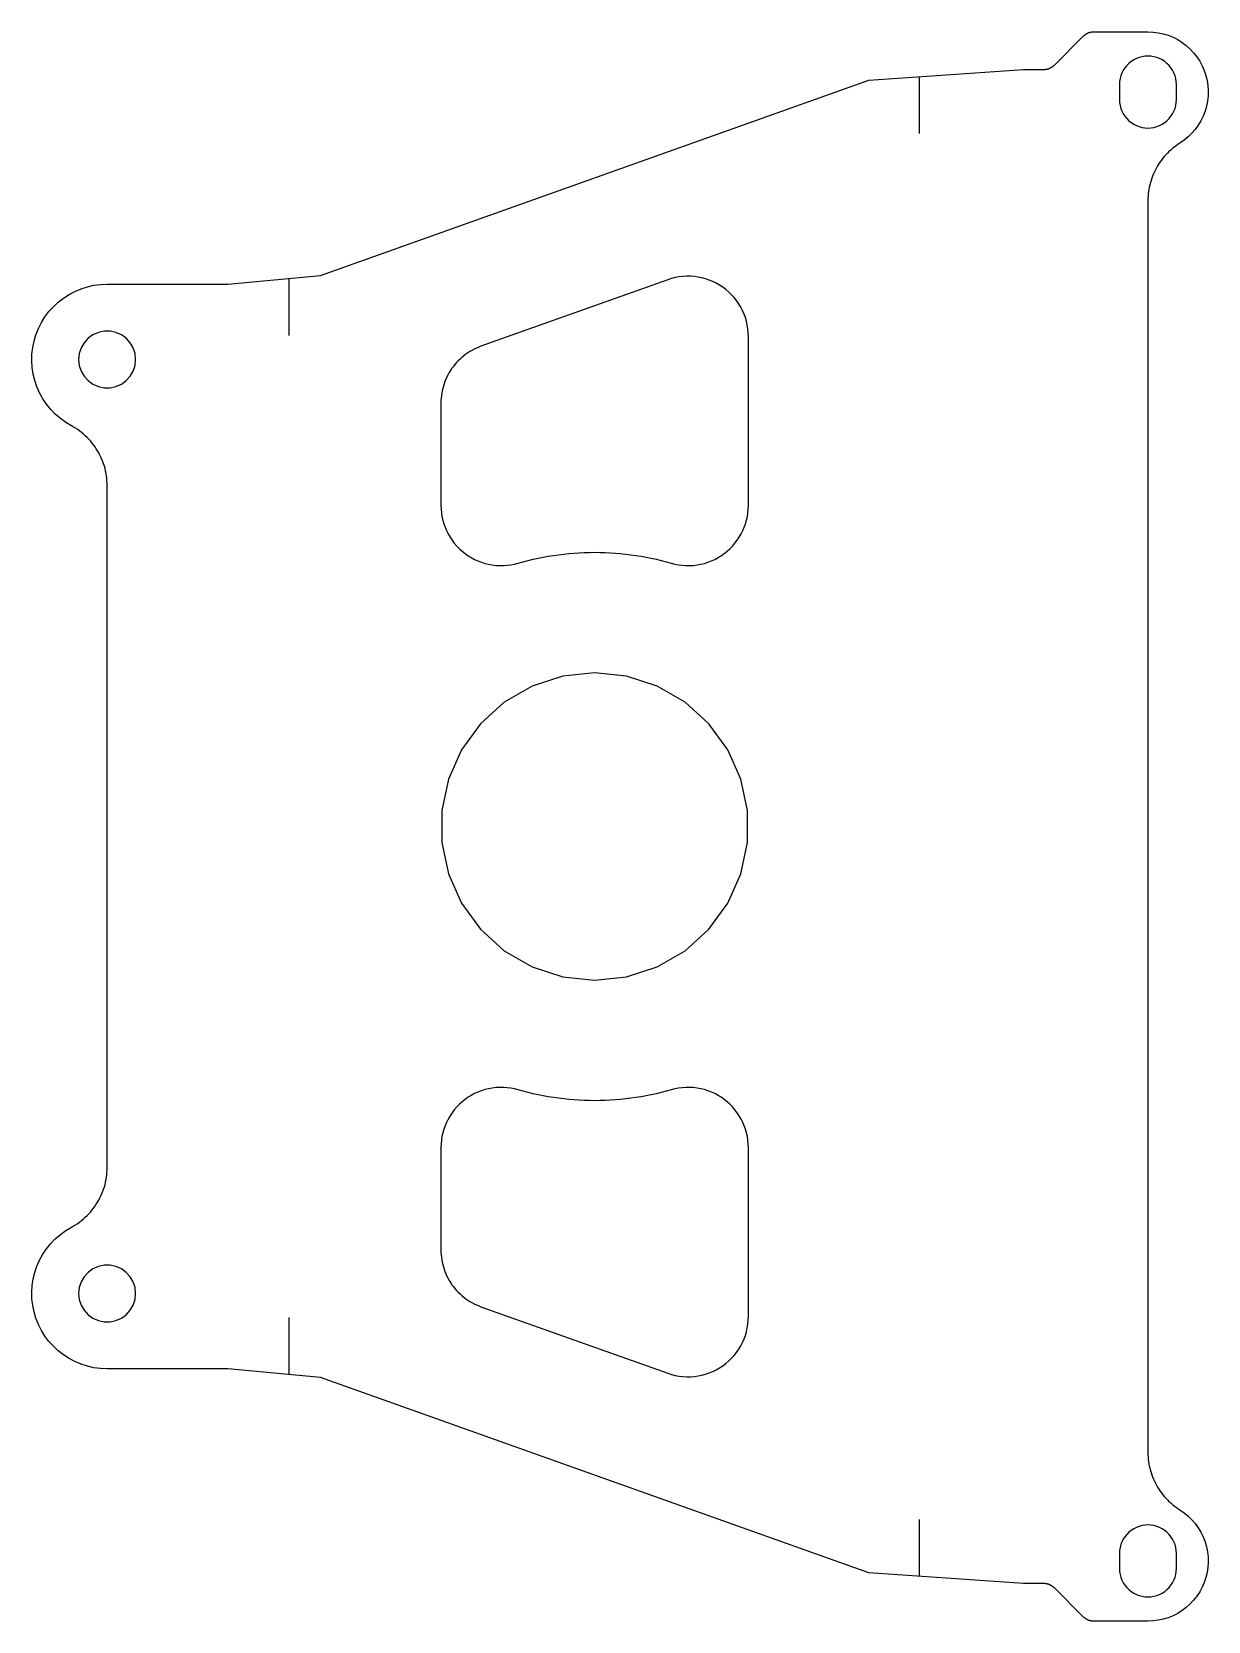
# Model space of a CAD drawing. Header units: metres. Extents: x -61 to 63, y -84 to 84.
import ezdxf

# ---------------------------------------------------------------- set-up
doc = ezdxf.new("R2010")
doc.units = ezdxf.units.M
doc.layers.add('BEND_LINES', color=1, linetype='Continuous')
doc.layers.add('CUT', color=3, linetype='Continuous')

msp = doc.modelspace()

# ---------------------------------------------------------------- linework, layer by layer
at = {"layer": 'BEND_LINES'}
for p, q in [((32.359, 79.008), (32.359, 73.008)), ((-34.004, 51.75), (-34.004, 57.75)), ((-34.004, -57.75), (-34.004, -51.75)), ((32.359, -73.008), (32.359, -79.008))]:
    msp.add_line(p, q, dxfattribs=at)
at = {"layer": 'CUT'}
for points in [[(-58.834, -54.774), (-59.302, -54.253), (-59.723, -53.693), (-60.092, -53.098), (-60.408, -52.473), (-60.667, -51.822), (-60.868, -51.151), (-61.009, -50.465), (-61.089, -49.769), (-61.107, -49.069), (-61.063, -48.37), (-60.958, -47.677), (-60.793, -46.997), (-60.568, -46.334), (-60.285, -45.693), (-59.947, -45.079), (-59.556, -44.498), (-59.116, -43.953), (-58.629, -43.45), (-58.1, -42.991), (-57.532, -42.581), (-56.931, -42.222), (-56.707, -42.096), (-56.488, -41.963), (-56.274, -41.822), (-56.065, -41.673), (-55.861, -41.517), (-55.664, -41.353), (-55.472, -41.183), (-55.287, -41.005), (-55.108, -40.822), (-54.935, -40.631), (-54.77, -40.435), (-54.612, -40.233), (-54.461, -40.026), (-54.318, -39.813), (-54.182, -39.595), (-54.055, -39.373), (-53.935, -39.146), (-53.824, -38.915), (-53.721, -38.68), (-53.626, -38.441), (-53.541, -38.199), (-53.464, -37.955), (-53.395, -37.707), (-53.336, -37.458), (-53.286, -37.206), (-53.244, -36.953), (-53.212, -36.699), (-53.189, -36.443), (-53.175, -36.187), (-53.171, -35.931), (-53.171, 35.931), (-53.175, 36.187), (-53.189, 36.443), (-53.212, 36.699), (-53.244, 36.953), (-53.286, 37.206), (-53.336, 37.458), (-53.395, 37.707), (-53.464, 37.955), (-53.541, 38.199), (-53.626, 38.441), (-53.721, 38.68), (-53.824, 38.915), (-53.935, 39.146), (-54.055, 39.373), (-54.182, 39.595), (-54.318, 39.813), (-54.461, 40.026), (-54.612, 40.233), (-54.77, 40.435), (-54.935, 40.631), (-55.108, 40.822), (-55.287, 41.005), (-55.472, 41.183), (-55.664, 41.353), (-55.861, 41.517), (-56.065, 41.673), (-56.274, 41.822), (-56.488, 41.963), (-56.707, 42.096), (-56.931, 42.222), (-57.532, 42.581), (-58.1, 42.991), (-58.629, 43.45), (-59.116, 43.953), (-59.556, 44.498), (-59.947, 45.079), (-60.285, 45.693), (-60.568, 46.334), (-60.793, 46.997), (-60.958, 47.677), (-61.063, 48.37), (-61.107, 49.069), (-61.089, 49.769), (-61.009, 50.465), (-60.868, 51.151), (-60.667, 51.822), (-60.408, 52.473), (-60.092, 53.098), (-59.723, 53.693), (-59.302, 54.253), (-58.834, 54.774), (-58.322, 55.252), (-57.769, 55.682), (-57.181, 56.063), (-56.561, 56.389), (-55.915, 56.66), (-55.248, 56.873), (-54.565, 57.027), (-53.87, 57.119), (-53.171, 57.15), (-40.471, 57.15), (-30.713, 58.055), (27.072, 78.641), (43.36, 79.772), (45.481, 79.772), (45.523, 79.772), (45.564, 79.774), (45.606, 79.777), (45.647, 79.781), (45.688, 79.785), (45.729, 79.791), (45.77, 79.798), (45.811, 79.807), (45.852, 79.816), (45.892, 79.826), (45.932, 79.837), (45.972, 79.85), (46.011, 79.863), (46.05, 79.877), (46.089, 79.893), (46.127, 79.909), (46.164, 79.927), (46.202, 79.945), (46.239, 79.964), (46.275, 79.985), (46.311, 80.006), (46.346, 80.028), (46.38, 80.051), (46.414, 80.075), (46.447, 80.1), (46.48, 80.126), (46.512, 80.152), (46.543, 80.18), (46.574, 80.208), (46.604, 80.237), (49.642, 83.276), (49.672, 83.305), (49.703, 83.333), (49.734, 83.36), (49.766, 83.387), (49.799, 83.413), (49.832, 83.437), (49.866, 83.461), (49.9, 83.485), (49.935, 83.507), (49.971, 83.528), (50.007, 83.548), (50.044, 83.568), (50.081, 83.586), (50.119, 83.603), (50.157, 83.62), (50.196, 83.635), (50.235, 83.65), (50.274, 83.663), (50.314, 83.675), (50.354, 83.687), (50.394, 83.697), (50.435, 83.706), (50.476, 83.714), (50.517, 83.721), (50.558, 83.727), (50.599, 83.732), (50.64, 83.736), (50.682, 83.738), (50.723, 83.74), (50.765, 83.741), (56.457, 83.741), (57.004, 83.717), (57.546, 83.647), (58.08, 83.53), (58.602, 83.368), (59.108, 83.161), (59.595, 82.912), (60.058, 82.621), (60.494, 82.292), (60.901, 81.927), (61.275, 81.528), (61.613, 81.098), (61.913, 80.641), (62.172, 80.16), (62.389, 79.658), (62.562, 79.139), (62.69, 78.608), (62.771, 78.067), (62.806, 77.521), (62.794, 76.975), (62.734, 76.431), (62.629, 75.895), (62.477, 75.37), (62.281, 74.859), (62.042, 74.368), (61.761, 73.899), (61.441, 73.455), (61.084, 73.041), (60.693, 72.659), (60.27, 72.313), (59.819, 72.004), (59.617, 71.872), (59.419, 71.735), (59.226, 71.59), (59.038, 71.439), (58.855, 71.282), (58.677, 71.119), (58.505, 70.949), (58.339, 70.775), (58.179, 70.594), (58.025, 70.409), (57.878, 70.218), (57.736, 70.022), (57.602, 69.822), (57.475, 69.617), (57.354, 69.408), (57.241, 69.195), (57.135, 68.979), (57.036, 68.759), (56.944, 68.536), (56.861, 68.309), (56.785, 68.08), (56.716, 67.849), (56.656, 67.616), (56.603, 67.38), (56.559, 67.143), (56.522, 66.905), (56.494, 66.665), (56.474, 66.425), (56.461, 66.184), (56.457, 65.943), (56.457, -65.943), (56.461, -66.184), (56.474, -66.425), (56.494, -66.665), (56.522, -66.905), (56.559, -67.143), (56.603, -67.38), (56.656, -67.616), (56.716, -67.849), (56.785, -68.08), (56.861, -68.309), (56.944, -68.536), (57.036, -68.759), (57.135, -68.979), (57.241, -69.195), (57.354, -69.408), (57.475, -69.617), (57.602, -69.822), (57.736, -70.022), (57.878, -70.218), (58.025, -70.409), (58.179, -70.594), (58.339, -70.775), (58.505, -70.949), (58.677, -71.119), (58.855, -71.282), (59.038, -71.439), (59.226, -71.59), (59.419, -71.735), (59.617, -71.872), (59.819, -72.004), (60.27, -72.313), (60.693, -72.659), (61.084, -73.041), (61.441, -73.455), (61.761, -73.899), (62.042, -74.368), (62.281, -74.859), (62.477, -75.37), (62.629, -75.895), (62.734, -76.431), (62.794, -76.975), (62.806, -77.521), (62.771, -78.067), (62.69, -78.608), (62.562, -79.139), (62.389, -79.658), (62.172, -80.16), (61.913, -80.641), (61.613, -81.098), (61.275, -81.528), (60.901, -81.927), (60.494, -82.292), (60.058, -82.621), (59.595, -82.912), (59.108, -83.161), (58.602, -83.368), (58.08, -83.53), (57.546, -83.647), (57.004, -83.717), (56.457, -83.741), (50.765, -83.741), (50.723, -83.74), (50.682, -83.738), (50.64, -83.736), (50.599, -83.732), (50.558, -83.727), (50.517, -83.721), (50.476, -83.714), (50.435, -83.706), (50.394, -83.697), (50.354, -83.687), (50.314, -83.675), (50.274, -83.663), (50.235, -83.65), (50.196, -83.635), (50.157, -83.62), (50.119, -83.603), (50.081, -83.586), (50.044, -83.568), (50.007, -83.548), (49.971, -83.528), (49.935, -83.507), (49.9, -83.485), (49.866, -83.461), (49.832, -83.437), (49.799, -83.413), (49.766, -83.387), (49.734, -83.36), (49.703, -83.333), (49.672, -83.305), (49.642, -83.276), (46.604, -80.237), (46.574, -80.208), (46.543, -80.18), (46.512, -80.152), (46.48, -80.126), (46.447, -80.1), (46.414, -80.075), (46.38, -80.051), (46.346, -80.028), (46.311, -80.006), (46.275, -79.985), (46.239, -79.964), (46.202, -79.945), (46.164, -79.927), (46.127, -79.909), (46.089, -79.893), (46.05, -79.877), (46.011, -79.863), (45.972, -79.85), (45.932, -79.837), (45.892, -79.826), (45.852, -79.816), (45.811, -79.807), (45.77, -79.798), (45.729, -79.791), (45.688, -79.785), (45.647, -79.781), (45.606, -79.777), (45.564, -79.774), (45.523, -79.772), (45.481, -79.772), (43.36, -79.772), (27.072, -78.641), (-30.713, -58.055), (-40.471, -57.15), (-53.171, -57.15), (-53.87, -57.119), (-54.565, -57.027), (-55.248, -56.873), (-55.915, -56.66), (-56.561, -56.389), (-57.181, -56.063), (-57.769, -55.682), (-58.322, -55.252), (-58.834, -54.774)], [(54.03, 74.834), (54.228, 74.589), (54.45, 74.367), (54.694, 74.17), (54.957, 73.999), (55.237, 73.856), (55.53, 73.744), (55.834, 73.662), (56.144, 73.613), (56.457, 73.597), (56.771, 73.613), (57.081, 73.662), (57.384, 73.744), (57.678, 73.856), (57.957, 73.999), (58.221, 74.17), (58.465, 74.367), (58.687, 74.589), (58.884, 74.834), (59.055, 75.097), (59.198, 75.377), (59.311, 75.67), (59.392, 75.973), (59.441, 76.283), (59.457, 76.597), (59.457, 78.184), (59.441, 78.498), (59.392, 78.808), (59.311, 79.111), (59.198, 79.405), (59.055, 79.684), (58.884, 79.948), (58.687, 80.192), (58.465, 80.414), (58.221, 80.611), (57.957, 80.782), (57.678, 80.925), (57.384, 81.038), (57.081, 81.119), (56.771, 81.168), (56.457, 81.184), (56.144, 81.168), (55.834, 81.119), (55.53, 81.038), (55.237, 80.925), (54.957, 80.782), (54.694, 80.611), (54.45, 80.414), (54.228, 80.192), (54.03, 79.948), (53.859, 79.684), (53.717, 79.405), (53.604, 79.111), (53.523, 78.808), (53.474, 78.498), (53.457, 78.184), (53.457, 76.597), (53.474, 76.283), (53.523, 75.973), (53.604, 75.67), (53.717, 75.377), (53.859, 75.097), (54.03, 74.834)], [(-15.806, 49.431), (-15.999, 49.257), (-16.185, 49.076), (-16.364, 48.887), (-16.535, 48.691), (-16.697, 48.488), (-16.852, 48.279), (-16.997, 48.063), (-17.134, 47.842), (-17.261, 47.615), (-17.379, 47.383), (-17.487, 47.147), (-17.586, 46.906), (-17.675, 46.662), (-17.753, 46.414), (-17.822, 46.163), (-17.88, 45.91), (-17.928, 45.654), (-17.965, 45.397), (-17.991, 45.138), (-18.007, 44.879), (-18.013, 44.619), (-18.013, 33.84), (-18, 33.448), (-17.964, 33.057), (-17.904, 32.67), (-17.82, 32.287), (-17.712, 31.909), (-17.581, 31.539), (-17.428, 31.178), (-17.252, 30.827), (-17.056, 30.488), (-16.838, 30.161), (-16.601, 29.849), (-16.345, 29.551), (-16.071, 29.27), (-15.781, 29.007), (-15.474, 28.762), (-15.154, 28.536), (-14.819, 28.33), (-14.473, 28.146), (-14.116, 27.983), (-13.75, 27.843), (-13.375, 27.726), (-12.994, 27.631), (-12.608, 27.561), (-12.219, 27.515), (-11.827, 27.492), (-11.435, 27.494), (-11.043, 27.52), (-10.654, 27.571), (-10.269, 27.645), (-9.889, 27.743), (-9.364, 27.89), (-8.837, 28.028), (-8.307, 28.155), (-7.774, 28.272), (-7.24, 28.38), (-6.703, 28.477), (-6.165, 28.564), (-5.625, 28.641), (-5.084, 28.708), (-4.542, 28.764), (-3.999, 28.81), (-3.455, 28.846), (-2.91, 28.872), (-2.365, 28.887), (-1.82, 28.892), (-1.275, 28.887), (-0.73, 28.872), (-0.185, 28.846), (0.359, 28.81), (0.902, 28.764), (1.444, 28.708), (1.985, 28.641), (2.525, 28.564), (3.063, 28.477), (3.6, 28.38), (4.134, 28.272), (4.666, 28.155), (5.197, 28.028), (5.724, 27.89), (6.249, 27.743), (6.629, 27.645), (7.014, 27.571), (7.403, 27.52), (7.795, 27.494), (8.187, 27.492), (8.579, 27.515), (8.968, 27.561), (9.354, 27.631), (9.735, 27.726), (10.11, 27.843), (10.476, 27.983), (10.833, 28.146), (11.179, 28.33), (11.513, 28.536), (11.834, 28.762), (12.141, 29.007), (12.431, 29.27), (12.705, 29.551), (12.961, 29.849), (13.198, 30.161), (13.415, 30.488), (13.612, 30.827), (13.788, 31.178), (13.941, 31.539), (14.072, 31.909), (14.179, 32.287), (14.264, 32.67), (14.324, 33.057), (14.36, 33.448), (14.372, 33.84), (14.372, 51.631), (14.36, 52.036), (14.321, 52.439), (14.257, 52.839), (14.167, 53.234), (14.052, 53.622), (13.913, 54.002), (13.75, 54.373), (13.564, 54.732), (13.355, 55.079), (13.125, 55.412), (12.873, 55.729), (12.602, 56.03), (12.313, 56.313), (12.006, 56.577), (11.682, 56.821), (11.344, 57.043), (10.993, 57.244), (10.629, 57.422), (10.255, 57.576), (9.871, 57.706), (9.48, 57.812), (9.084, 57.892), (8.683, 57.947), (8.279, 57.976), (7.874, 57.98), (7.47, 57.957), (7.068, 57.909), (6.67, 57.836), (6.277, 57.737), (5.891, 57.613), (-13.794, 50.6), (-14.037, 50.508), (-14.276, 50.406), (-14.511, 50.294), (-14.741, 50.173), (-14.965, 50.042), (-15.185, 49.902), (-15.398, 49.754), (-15.605, 49.597), (-15.806, 49.431)], [(-55.178, 51.442), (-55.598, 50.976), (-55.911, 50.433), (-56.105, 49.836), (-56.171, 49.212), (-56.105, 48.589), (-55.911, 47.992), (-55.598, 47.449), (-55.178, 46.983), (-54.671, 46.614), (-54.098, 46.359), (-53.484, 46.229), (-52.857, 46.229), (-52.244, 46.359), (-51.671, 46.614), (-51.163, 46.983), (-50.744, 47.449), (-50.43, 47.992), (-50.236, 48.589), (-50.171, 49.212), (-50.236, 49.836), (-50.43, 50.433), (-50.744, 50.976), (-51.163, 51.442), (-51.671, 51.811), (-52.244, 52.066), (-52.857, 52.196), (-53.484, 52.196), (-54.098, 52.066), (-54.671, 51.811), (-55.178, 51.442)], [(14.284, 1.693), (13.58, 5.004), (12.203, 8.096), (10.213, 10.835), (7.698, 13.1), (4.766, 14.793), (1.547, 15.839), (-1.82, 16.192), (-5.187, 15.839), (-8.406, 14.793), (-11.338, 13.1), (-13.853, 10.835), (-15.843, 8.096), (-17.22, 5.004), (-17.924, 1.693), (-17.924, -1.693), (-17.22, -5.004), (-15.843, -8.096), (-13.853, -10.835), (-11.338, -13.1), (-8.406, -14.793), (-5.187, -15.839), (-1.82, -16.193), (1.547, -15.839), (4.766, -14.793), (7.698, -13.1), (10.213, -10.835), (12.203, -8.096), (13.58, -5.004), (14.284, -1.693), (14.284, 1.693)], [(-17.675, -46.662), (-17.586, -46.906), (-17.487, -47.147), (-17.379, -47.383), (-17.261, -47.615), (-17.134, -47.842), (-16.997, -48.063), (-16.852, -48.279), (-16.697, -48.488), (-16.535, -48.691), (-16.364, -48.887), (-16.185, -49.076), (-15.999, -49.257), (-15.806, -49.431), (-15.605, -49.597), (-15.398, -49.754), (-15.185, -49.902), (-14.965, -50.042), (-14.741, -50.173), (-14.511, -50.294), (-14.276, -50.406), (-14.037, -50.508), (-13.794, -50.6), (5.891, -57.613), (6.277, -57.737), (6.67, -57.836), (7.068, -57.909), (7.47, -57.957), (7.874, -57.98), (8.279, -57.976), (8.683, -57.947), (9.084, -57.892), (9.48, -57.812), (9.871, -57.706), (10.255, -57.576), (10.629, -57.422), (10.993, -57.244), (11.344, -57.043), (11.682, -56.821), (12.006, -56.577), (12.313, -56.313), (12.602, -56.03), (12.873, -55.729), (13.125, -55.412), (13.355, -55.079), (13.564, -54.732), (13.75, -54.373), (13.913, -54.002), (14.052, -53.622), (14.167, -53.234), (14.257, -52.839), (14.321, -52.439), (14.36, -52.036), (14.372, -51.631), (14.372, -33.84), (14.36, -33.448), (14.324, -33.057), (14.264, -32.67), (14.179, -32.287), (14.072, -31.909), (13.941, -31.539), (13.788, -31.178), (13.612, -30.827), (13.415, -30.488), (13.198, -30.161), (12.961, -29.849), (12.705, -29.551), (12.431, -29.27), (12.141, -29.007), (11.834, -28.762), (11.513, -28.536), (11.179, -28.33), (10.833, -28.146), (10.476, -27.983), (10.11, -27.843), (9.735, -27.726), (9.354, -27.631), (8.968, -27.561), (8.579, -27.515), (8.187, -27.492), (7.795, -27.494), (7.403, -27.52), (7.014, -27.571), (6.629, -27.645), (6.249, -27.743), (5.724, -27.89), (5.197, -28.028), (4.666, -28.155), (4.134, -28.272), (3.6, -28.38), (3.063, -28.477), (2.525, -28.564), (1.985, -28.641), (1.444, -28.708), (0.902, -28.764), (0.359, -28.81), (-0.185, -28.846), (-0.73, -28.872), (-1.275, -28.887), (-1.82, -28.892), (-2.365, -28.887), (-2.91, -28.872), (-3.455, -28.846), (-3.999, -28.81), (-4.542, -28.764), (-5.084, -28.708), (-5.625, -28.641), (-6.165, -28.564), (-6.703, -28.477), (-7.24, -28.38), (-7.774, -28.272), (-8.307, -28.155), (-8.837, -28.028), (-9.364, -27.89), (-9.889, -27.743), (-10.269, -27.645), (-10.654, -27.571), (-11.043, -27.52), (-11.435, -27.494), (-11.827, -27.492), (-12.219, -27.515), (-12.608, -27.561), (-12.994, -27.631), (-13.375, -27.726), (-13.75, -27.843), (-14.116, -27.983), (-14.473, -28.146), (-14.819, -28.33), (-15.154, -28.536), (-15.474, -28.762), (-15.781, -29.007), (-16.071, -29.27), (-16.345, -29.551), (-16.601, -29.849), (-16.838, -30.161), (-17.056, -30.488), (-17.252, -30.827), (-17.428, -31.178), (-17.581, -31.539), (-17.712, -31.909), (-17.82, -32.287), (-17.904, -32.67), (-17.964, -33.057), (-18, -33.448), (-18.013, -33.84), (-18.013, -44.619), (-18.007, -44.879), (-17.991, -45.138), (-17.965, -45.397), (-17.928, -45.654), (-17.88, -45.91), (-17.822, -46.163), (-17.753, -46.414), (-17.675, -46.662)], [(-54.671, -46.614), (-55.178, -46.983), (-55.598, -47.449), (-55.911, -47.992), (-56.105, -48.589), (-56.171, -49.213), (-56.105, -49.836), (-55.911, -50.433), (-55.598, -50.976), (-55.178, -51.442), (-54.671, -51.811), (-54.098, -52.066), (-53.484, -52.196), (-52.857, -52.196), (-52.244, -52.066), (-51.671, -51.811), (-51.163, -51.442), (-50.744, -50.976), (-50.43, -50.433), (-50.236, -49.836), (-50.171, -49.213), (-50.236, -48.589), (-50.43, -47.992), (-50.744, -47.449), (-51.163, -46.983), (-51.671, -46.614), (-52.244, -46.359), (-52.857, -46.229), (-53.484, -46.229), (-54.098, -46.359), (-54.671, -46.614)], [(53.859, -79.684), (54.03, -79.948), (54.228, -80.192), (54.45, -80.414), (54.694, -80.611), (54.957, -80.782), (55.237, -80.925), (55.53, -81.038), (55.834, -81.119), (56.144, -81.168), (56.457, -81.184), (56.771, -81.168), (57.081, -81.119), (57.384, -81.038), (57.678, -80.925), (57.957, -80.782), (58.221, -80.611), (58.465, -80.414), (58.687, -80.192), (58.884, -79.948), (59.055, -79.684), (59.198, -79.405), (59.311, -79.111), (59.392, -78.808), (59.441, -78.498), (59.457, -78.184), (59.457, -76.597), (59.441, -76.283), (59.392, -75.973), (59.311, -75.67), (59.198, -75.377), (59.055, -75.097), (58.884, -74.834), (58.687, -74.589), (58.465, -74.367), (58.221, -74.17), (57.957, -73.999), (57.678, -73.856), (57.384, -73.744), (57.081, -73.662), (56.771, -73.613), (56.457, -73.597), (56.144, -73.613), (55.834, -73.662), (55.53, -73.744), (55.237, -73.856), (54.957, -73.999), (54.694, -74.17), (54.45, -74.367), (54.228, -74.589), (54.03, -74.834), (53.859, -75.097), (53.717, -75.377), (53.604, -75.67), (53.523, -75.973), (53.474, -76.283), (53.457, -76.597), (53.457, -78.184), (53.474, -78.498), (53.523, -78.808), (53.604, -79.111), (53.717, -79.405), (53.859, -79.684)]]:
    msp.add_lwpolyline(points, dxfattribs=at)

doc.saveas('drawing.dxf')
